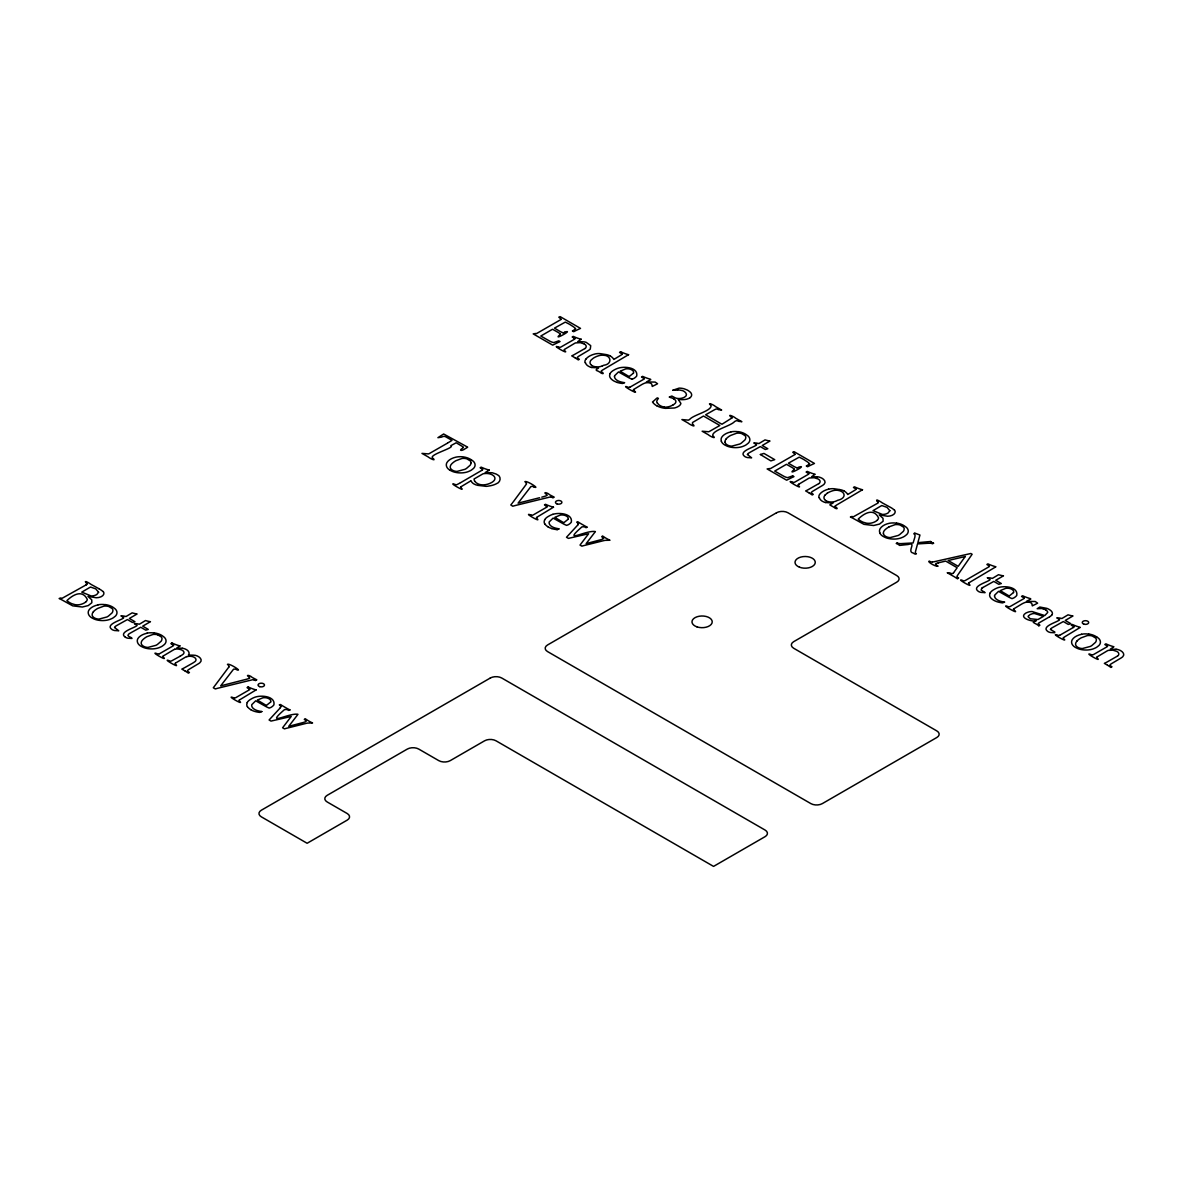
<?xml version="1.0" encoding="UTF-8"?>
<svg xmlns="http://www.w3.org/2000/svg" width="1183" height="1183" viewBox="0 0 1183 1183"><rect width="100%" height="100%" fill="white"/><g stroke="black" fill="none" stroke-linecap="round" stroke-linejoin="round"><path stroke-width="1.5" d="M261.827 711.56L259.742 712.388A18.721 10.81 0 0 1 254.301 711.294A17.715 10.218 0 0 1 250.722 709.652M835.228 506.132L835.42 505.866A16.192 9.346 0 0 1 836.78 504.919L862.525 489.718M561.038 319.484L536.461 333.621A8.222 4.747 0 0 1 535.588 333.502L533.208 333.887L552.698 345.14L559.101 341.976A19.963 11.519 0 0 1 560.017 341.562L558.731 340.822A9.982 5.767 0 0 1 558.287 341L554.369 342.36A13.353 7.704 0 0 1 553.644 342.582A11.564 6.669 0 0 1 550.479 341.503L550.272 341.399A40.843 23.586 0 0 1 549.489 340.97L540.794 336.031L552.535 329.244L558.036 332.364A17.863 10.322 0 0 1 560.091 333.828L560.254 334.124M794.961 454.538L770.34 468.675A8.222 4.747 0 0 1 769.512 468.557L767.131 468.941L786.636 480.194L793.024 477.03A19.963 11.519 0 0 1 793.941 476.631L792.654 475.877M228.748 667.168L213.31 687.781L215.336 688.95A70.034 40.429 0 0 1 217.406 688.343L252.437 679.781A2.041 1.183 0 0 1 253.532 679.707L253.872 679.811M989.372 566.406L989.387 566.376A9.242 5.338 0 0 1 988.337 567.16L965.461 580.395A17.227 9.952 0 0 1 965.091 580.572L964.914 580.646A1.479 0.858 0 0 1 963.199 580.764A9.301 5.368 0 0 1 962.799 580.513C954.09 577.245 974.511 589.09 969.01 584.091M953.587 572.735L957.18 567.722L945.69 561.097L938.356 562.812M512.964 502.257L526.154 484.453A30.107 17.39 0 0 0 526.553 483.817L525.533 482.132A27.179 15.69 0 0 0 524.868 481.673C526.42 480.121 540.764 489.378 534.11 487.026M512.343 503.056L510.805 504.964L512.742 506.235A70.034 40.429 0 0 1 514.827 505.629L549.844 497.067A2.041 1.183 0 0 1 550.938 496.993L551.293 497.097M280.327 707.774L269.088 719.989L271.011 721.083L291.225 716.454L282.604 727.782L284.482 728.876A28.747 16.592 0 0 1 285.695 728.491L306.264 723.345A26.203 15.128 0 0 1 307.698 723.064L312.563 722.961A40.636 23.453 0 0 1 307.698 720.373L305.14 718.687L304.297 719.441A25.937 14.98 0 0 1 305.672 720.358L306.22 721.216L305.155 721.867A29.575 17.08 0 0 1 302.818 722.621L288.741 726.332L297.983 714.295C288.933 712.595 264.563 727.042 283.772 710.258A22.788 13.161 0 0 1 284.497 709.593L286.863 709.475A28.614 16.518 0 0 1 288.608 710.391L289.939 709.904M577.807 524.971L566.494 537.274L568.417 538.383L588.631 533.74L580.01 545.082L581.888 546.162A28.747 16.592 0 0 1 583.101 545.777L603.67 540.646A26.203 15.128 0 0 1 605.105 540.35L609.97 540.247A40.636 23.453 0 0 1 605.105 537.659L602.546 535.973L601.703 536.742A25.937 14.98 0 0 1 603.079 537.644L603.641 538.457L602.561 539.152A29.575 17.08 0 0 1 600.225 539.906L586.147 543.618L595.389 531.581C586.132 529.762 562.029 544.402 581.193 527.544A22.788 13.161 0 0 1 581.903 526.879L584.269 526.76A28.614 16.518 0 0 1 586.014 527.677L587.345 527.189A40.104 23.157 0 0 1 584.772 525.903L580.084 523.211A36.777 21.235 0 0 1 577.969 521.821L576.698 522.117L577.585 522.945A12.348 7.128 0 0 1 578.029 523.315L578.073 523.359M825.039 495.086L827.257 493.207M482.575 469.828L482.605 469.799A8.518 4.924 0 0 1 482.161 470.139L460.187 482.93M981.713 588.262L981.165 590.051L985.114 592.639A17.937 10.351 0 0 0 984.552 592.594L981.003 592.387A7.349 4.244 0 0 1 978.445 591.441C970.622 586.147 988.899 581.829 990.141 579.552L987.287 577.718L990.201 577.91A30.314 17.494 0 0 0 992.404 578.383L998.526 574.701A26.115 15.068 0 0 0 1003.465 575.84L995.731 580.291L1001.291 583.544L998.807 584.298L993.794 581.415L982.91 587.493M1073.351 627.463L1060.175 635.034A17.819 10.292 0 0 1 1059.805 635.227L1059.702 635.271M103.305 591.53A7.749 4.466 0 0 1 96.296 597.755L87.971 596.409L91.742 599.825L91.845 602.724L88.267 605.563L82.366 607.027L72.681 605.844L62.714 600.343A32.917 19.002 0 0 0 61.368 599.604L59.15 598.524L60.629 597.992A12.022 6.935 0 0 0 62.122 598.287L86.27 584.801M689.926 397.739L689.63 397.932A8.887 5.131 0 0 1 684.558 399.543A18.972 10.958 0 0 1 678.258 399.455L680.89 403.403A8.873 5.116 0 0 1 678.214 406.494A11.534 6.654 0 0 1 674.34 408.002L665.423 408.357A16.429 9.479 0 0 1 657.852 406.301L656.698 405.68M86.108 584.905L86.196 584.846A3.978 2.292 0 0 0 87.084 584.136M799.176 483.995L808.521 478.42A13.22 7.63 0 0 1 809.423 477.962L814.215 477.725L818.089 478.967A6.092 3.519 0 0 1 818.902 483.684M673.349 404.852L675.064 403.477A6.625 3.83 0 0 0 675.123 399.839L673.6 398.789M447.81 442.93L452.01 440.357L445.814 436.867A8.887 5.131 0 0 0 444.749 436.394L443.093 436.468A24.547 14.166 0 0 0 441.54 437.148L437.902 437.68L442.546 434.693A48.119 27.786 0 0 0 443.64 433.984L467.684 447.174L466.516 447.958A60.333 34.839 0 0 0 465.437 448.52C462.464 451.063 457.851 451.167 462.686 448.091A3.283 1.893 0 0 0 463.352 447.499M447.381 443.196L429.813 453.281A24.34 14.048 0 0 1 428.601 453.917L421.976 453.4L427.743 456.668A10.958 6.329 0 0 1 428.054 456.845C429.503 458.132 436.069 461.533 433.496 458.679A24.325 14.048 0 0 1 432.608 458.072C428.394 454.612 455.721 447.677 450.812 445.695L456.194 442.767L462.154 446.316A13.013 7.512 0 0 1 463.159 447.07L463.307 447.263M470.642 480.963L461.754 486.287A17.582 10.144 0 0 0 461.045 486.775M179.949 656.328L172.038 660.646A17.375 10.026 0 0 1 171.683 660.824L171.579 660.868A1.479 0.858 0 0 1 169.79 661.031A9.301 5.368 0 0 1 169.376 660.779C160.681 657.497 181.073 669.356 175.602 664.358M1049.691 616.727L1039.591 622.569A10.677 6.166 0 0 0 1038.349 623.352M888.995 526.864L895.058 524.661A7.542 4.348 0 0 1 896.315 524.557A6.64 3.83 0 0 1 900.159 525.06L903.413 527.056A7.128 4.111 0 0 1 904.196 528.683L903.96 530.206A13.782 7.956 0 0 1 903.235 531.463L899.671 534.583A28.067 16.207 0 0 1 898.178 535.47L890.222 537.585A6.802 3.933 0 0 1 886.289 536.712A7.808 4.51 0 0 1 883.464 533.755M459.61 483.241L457.673 484.246A19.446 11.224 0 0 1 457.289 484.439L457.185 484.483A1.538 0.887 0 0 1 455.337 484.66M602.398 365.917L602.561 365.843A32.429 18.721 0 0 0 603.626 365.296C612.483 364.349 611.493 355.403 603.655 355.255A7.586 4.377 0 0 0 598.835 355.699A17.967 10.366 0 0 0 593.363 358.168L591.116 360.031A10.366 5.989 0 0 0 590.036 362.53L590.095 363.063A7.364 4.244 0 0 0 591.677 365.37M564.956 332.142C574.642 328.889 552.032 341.532 559.736 334.922A3.224 1.863 0 0 0 560.476 334.153M629.874 387.181L630.036 387.107A17.819 10.292 0 0 0 630.421 386.915L643.596 379.344A2.336 1.346 0 0 0 644.277 378.664M174.67 649.334L174.315 649.482A22.61 13.057 0 0 0 172.925 650.206L163.905 655.589A17.863 10.322 0 0 0 163.195 656.077M552.905 514.339C559.056 512.283 572.912 513.555 571.33 522.117A13.767 7.941 0 0 1 568.313 524.72L566.627 525.37A32.325 18.662 0 0 1 563.212 523.773L553.097 518.095L549.237 521.91A7.749 4.481 0 0 0 549.119 522.768A9.804 5.664 0 0 0 551.441 526.317A11.327 6.536 0 0 0 555.256 528.032A24.251 14.004 0 0 0 559.234 528.845L557.149 529.673M541.799 497.141L544.091 496.49A38.995 22.507 0 0 0 545.984 495.914L547.167 495.307L546.664 494.538A28.984 16.739 0 0 0 546.073 494.11C542.391 491.448 548.099 492.882 549.533 494.671A18.189 10.499 0 0 0 550.213 495.071L554.221 497.141L552.934 497.88A15.719 9.08 0 0 0 551.308 497.082M539.581 497.747L518.08 503.145L530.694 486.834A19.83 11.446 0 0 1 531.049 486.464L532.927 486.42A25.168 14.536 0 0 1 534.11 487.026M932.5 561.999L933.165 561.895A29.886 17.257 0 0 0 934.422 561.674L970.844 553.496L972.13 554.25L957.476 575.456A13.471 7.778 0 0 0 957.032 576.343L957.032 576.52A2.307 1.331 0 0 0 957.358 577.127L957.402 577.171M930.681 541.489L917.86 542.672L919.945 535.041L915.76 533.444A51.239 29.575 0 0 1 914.548 532.927L914.104 533.888M620.587 351.765L619.522 352.401L621.045 353.303A22.995 13.279 0 0 1 621.563 353.628L621.992 353.998M817.305 476.867L811.612 476.69L815.176 474.309A38.521 22.24 0 0 1 807.22 471.381L806.111 472.047L807.782 473.037A4.717 2.721 0 0 1 808.669 473.658M1038.837 625.792L1039.916 625.186L1038.911 624.491M1116.013 649.319L1110.305 649.142L1113.883 646.761A38.521 22.24 0 0 1 1105.913 643.833L1104.804 644.513L1106.475 645.489A4.717 2.721 0 0 1 1107.362 646.11M188.378 655.086L192.888 655.16A31.009 17.908 0 0 1 193.746 655.205C197.531 654.998 204.201 659.315 199.646 662.938A31.675 18.277 0 0 1 198.626 663.619L189.162 669.282A18.736 10.824 0 0 0 188.171 669.918L187.313 670.909L188.733 672.077A27.623 15.941 0 0 0 189.457 672.506L188.378 673.127L185.613 671.308A21.102 12.185 0 0 0 185.066 670.968M632.018 379.196L633.704 378.545A13.767 7.941 0 0 0 636.735 375.957C638.288 367.381 624.461 366.124 618.295 368.164A18.588 10.736 0 0 0 614.007 370.057A14.906 8.606 0 0 0 609.984 373.665M171.919 643.005L170.855 643.641L172.526 644.631M248.105 686.983L247.04 687.619L248.711 688.61M182.167 648.195L176.681 648.092L179.934 645.888M594.886 367.662C604.336 367.499 591.766 369.288 598.036 371.107A27.032 15.601 0 0 1 600.225 372.349C600.905 373.355 604.35 374.464 602.842 372.763A24.325 14.048 0 0 1 601.836 372.024L601.526 371.743A1.922 1.109 0 0 1 601.275 371.063L601.496 370.811A16.192 9.346 0 0 1 602.857 369.865L628.602 354.663M594.206 367.632L592.343 367.529A15.882 9.168 0 0 1 591.411 367.469M897.35 542.879L896.256 543.485L897.379 543.958A11.726 6.773 0 0 1 898.134 544.313A6.64 3.83 0 0 1 898.577 544.638L899.598 545.407L905.542 544.757A111.69 64.488 0 0 1 908.056 544.52C917.239 541.474 906.415 551.884 913.232 553.038A19.091 11.017 0 0 1 914.548 553.925L916.381 553.851A4.688 2.706 0 0 1 915.435 553.186M562.975 332.748L562.931 332.734A11.667 6.728 0 0 1 561.496 332.142A29.264 16.902 0 0 1 560.269 331.551L554.472 328.12L565.311 322.101L568.964 323.965A32.621 18.839 0 0 1 570.058 324.6L572.809 326.375A17.05 9.848 0 0 1 575.692 328.785A26.514 15.305 0 0 1 572.705 330.796M796.898 467.803L796.75 467.758A11.667 6.728 0 0 1 795.42 467.196A29.264 16.902 0 0 1 794.192 466.605L788.396 463.189L799.235 457.156L802.887 459.019A32.621 18.839 0 0 1 803.982 459.655L806.732 461.429A17.05 9.848 0 0 1 809.616 463.854M837.579 490.309C845.431 491.137 847.058 498.324 837.549 500.35A32.429 18.721 0 0 1 836.499 500.897L836.322 500.986A7.645 4.421 0 0 1 825.512 500.483M182.507 648.225L182.581 648.24A9.213 5.324 0 0 1 188.57 655.116M839.486 489.555L834.089 488.756A9.05 5.22 0 0 0 828.632 489.185M157.945 634.901L161.213 636.883A7.128 4.111 0 0 1 161.997 638.524L161.76 640.033A13.782 7.956 0 0 1 161.036 641.304L157.472 644.424A28.067 16.207 0 0 1 155.979 645.297L148.023 647.412A6.802 3.933 0 0 1 144.089 646.539A7.808 4.51 0 0 1 141.265 643.596A11.017 6.359 0 0 1 142.552 640.018A23.113 13.353 0 0 1 146.84 636.72L152.858 634.502A7.542 4.348 0 0 1 154.115 634.384A6.64 3.83 0 0 1 157.945 634.901M184.903 670.879L181.827 669.105A64.71 37.368 0 0 0 184.164 667.937L192.06 663.486A41.124 23.749 0 0 0 194.855 661.711L195.461 661.193A5.989 3.46 0 0 0 193.879 657.127A5.989 3.46 0 0 0 186.796 656.757M574.805 357.65L571.744 355.876A65.05 37.56 0 0 0 574.08 354.708L583.855 349.133A24.769 14.3 0 0 0 584.772 348.541M808.728 492.705L805.667 490.93A65.05 37.56 0 0 0 808.004 489.762L817.778 484.187A24.769 14.3 0 0 0 818.695 483.596M1107.436 665.157L1104.375 663.382A65.05 37.56 0 0 0 1106.711 662.214L1116.486 656.639A24.769 14.3 0 0 0 1117.388 656.047M450.131 470.331L452.394 471.425A14.3 8.251 0 0 0 458.96 472.845A16.074 9.287 0 0 0 461.178 472.889L461.917 472.875A13.56 7.823 0 0 0 467.995 471.721L469.814 470.952A18.07 10.44 0 0 0 471.47 470.035L473.481 468.453A12.244 7.068 0 0 0 475.019 465.658A12.643 7.305 0 0 0 473.392 461.326L471.307 459.714M584.165 343.913L580.291 342.671L575.5 342.907A13.22 7.63 0 0 0 574.598 343.366L565.252 348.941A17.671 10.203 0 0 0 564.528 349.429M99.18 588.838L91.372 584.579A22.477 12.969 0 0 1 90.899 584.298C89.346 583.115 83.194 579.522 86.122 582.923A4.421 2.543 0 0 1 87.054 583.751M573.844 337.983L572.173 336.992L573.237 336.371A38.521 22.24 0 0 0 581.208 339.299M546.117 505.895L544.446 504.904L545.511 504.283A38.521 22.24 0 0 0 553.481 507.211M125.413 637.282C117.575 632.018 135.868 627.655 137.11 625.393L134.256 623.559L137.169 623.752A30.314 17.494 0 0 0 139.372 624.225L145.494 620.543A26.115 15.068 0 0 0 150.433 621.696L142.699 626.147L148.259 629.4L145.775 630.155L140.762 627.256L129.879 633.334A24.399 14.092 0 0 0 128.681 634.118C125.679 636.513 132.585 637.312 131.978 638.465A17.937 10.351 0 0 0 131.52 638.436L127.971 638.229A7.349 4.244 0 0 1 125.413 637.282M1096.656 636.838L1098.726 638.45A12.643 7.305 0 0 1 1100.367 642.783A12.244 7.068 0 0 1 1098.83 645.578L1096.818 647.16A18.07 10.44 0 0 1 1095.162 648.077L1093.329 648.831A13.56 7.823 0 0 1 1087.251 649.999L1086.526 650.014A16.074 9.287 0 0 1 1084.308 649.955A14.3 8.251 0 0 1 1077.728 648.55L1075.48 647.456A12.673 7.32 0 0 1 1071.887 643.685A13.516 7.808 0 0 1 1072.271 639.663A15.394 8.887 0 0 1 1081.528 634.325M877.387 501.415C874.459 498.013 880.61 501.607 882.163 502.79A22.477 12.969 0 0 0 882.636 503.071L890.444 507.33A21.176 12.229 0 0 1 894.289 510.08M1063.798 638.835C1069.181 643.67 1048.863 632.018 1057.498 635.182A9.39 5.427 0 0 0 1057.942 635.389M564.749 350.7C570.117 355.551 549.814 343.883 558.435 347.048A9.39 5.427 0 0 0 558.879 347.255M461.266 488.047C466.649 492.882 446.361 481.259 454.937 484.394A9.671 5.59 0 0 0 455.381 484.601M239.602 701.327C244.985 706.162 224.666 694.51 233.302 697.674A9.39 5.427 0 0 0 233.746 697.881M163.431 657.349C168.799 662.184 148.496 650.532 157.117 653.696A9.39 5.427 0 0 0 157.561 653.903A1.494 0.858 0 0 0 159.232 653.815M1097.277 658.147C1102.778 663.145 1082.341 651.286 1091.066 654.569A9.39 5.427 0 0 0 1091.51 654.761M798.569 485.695C804.07 490.694 783.634 478.834 792.359 482.102A9.39 5.427 0 0 0 792.802 482.309M536.919 518.553C542.42 523.551 521.984 511.692 530.709 514.96A9.39 5.427 0 0 0 531.152 515.167M1045.994 610.073L1046.423 610.398A6.314 3.638 0 0 1 1047.724 612.439L1044.796 615.574L1032.138 611.552A7.63 4.407 0 0 0 1028.382 612.04L1026.43 612.794A12.584 7.261 0 0 0 1025.676 613.193C1017.779 618.177 1034.312 622.554 1036.338 620.469L1033.232 622.258L1034.371 623.101A26.795 15.468 0 0 1 1038.851 625.792M1013.801 609.881L1013.935 609.97A21.072 12.17 0 0 0 1014.245 610.191C1021.047 615.84 998.91 603.256 1007.783 606.48A9.39 5.427 0 0 0 1008.227 606.687A1.494 0.858 0 0 0 1009.898 606.598L1010.09 606.524A17.819 10.292 0 0 0 1010.459 606.347L1023.635 598.761A2.336 1.346 0 0 0 1024.33 598.08M633.748 390.464L633.881 390.553A21.072 12.17 0 0 0 634.206 390.774C640.979 396.438 618.886 383.824 627.729 387.063A9.39 5.427 0 0 0 628.173 387.27A1.494 0.858 0 0 0 629.844 387.166M835.582 506.93L835.76 507.078A24.325 14.048 0 0 0 836.765 507.818C838.274 509.533 834.828 508.394 834.148 507.418A27.032 15.601 0 0 0 831.974 506.161L829.801 504.875L833.083 502.982L826.266 502.583A15.882 9.168 0 0 1 825.335 502.524M935.738 564.587L936.345 565.045A33.582 19.386 0 0 0 938.089 566.139C936.226 567.263 926.259 561.289 929.335 561.082A13.93 8.044 0 0 0 930.917 561.881A2.248 1.301 0 0 0 932.278 562.014M280.622 706.029L280.667 706.074A12.348 7.128 0 0 0 280.179 705.659L279.292 704.831L280.563 704.521A36.777 21.235 0 0 0 282.693 705.926L287.351 708.617A40.104 23.157 0 0 0 289.924 709.904M561.053 319.085L558.79 317.177L560.106 316.615L580.498 328.386L578.768 329.214A63.749 36.806 0 0 0 575.751 330.649L573.666 331.698L572.365 330.959M915.465 553.171L915.435 553.141A14.625 8.444 0 0 1 915.598 551.16L917.55 543.914L927.635 543.293A26.44 15.261 0 0 1 929.498 543.263A11.963 6.906 0 0 1 931.139 543.308L931.213 543.337A4.481 2.588 0 0 1 932.485 543.81L933.594 543.174M855.93 489.052L855.501 488.683A22.995 13.279 0 0 0 854.969 488.357L853.446 487.455L854.51 486.834A37.368 21.575 0 0 0 862.481 489.762M989.358 566.11L988.899 565.711A22.521 12.998 0 0 0 988.382 565.385L986.873 564.498L987.938 563.862A37.368 21.575 0 0 0 995.909 566.79L969.587 582.406A17.316 9.996 0 0 0 968.892 582.894M794.976 454.139L792.728 452.231L794.03 451.669L814.436 463.44L812.691 464.268A63.749 36.806 0 0 0 809.675 465.703L807.59 466.753L806.303 466.013M935.531 564.335L935.93 563.552A11.416 6.595 0 0 1 938.37 562.842M474.723 481.244C478.686 486.376 486.642 485.414 491.684 482.487A11.948 6.891 0 0 0 494.464 480.047A8.562 4.939 0 0 0 492.69 475.108A8.562 4.939 0 0 0 484.409 473.584A3.978 2.292 0 0 0 482.856 473.895L474.087 478.982A12.348 7.128 0 0 0 474.738 481.244M482.664 469.429L482.649 469.4A5.368 3.105 0 0 0 481.762 468.764L480.106 467.758L481.17 467.137A38.817 22.418 0 0 0 489.185 470.095M581.252 339.255L577.688 341.636L583.382 341.813A7.039 4.067 0 0 1 586.206 342.36L590.731 345.643L590.273 349.089A18.78 10.839 0 0 1 587.522 351.011L579.049 356.053A18.677 10.78 0 0 0 578.058 356.689L577.215 357.665L578.635 358.848A28.126 16.237 0 0 0 579.359 359.292L578.295 359.913L575.529 358.079A21.102 12.185 0 0 0 574.968 357.739M553.526 507.167L537.526 516.853A17.775 10.263 0 0 0 536.801 517.341M256.119 689.881L240.105 699.567A17.775 10.263 0 0 0 239.395 700.055M489.23 470.05L485.237 472.535L490.841 472.697A30.137 17.405 0 0 1 492.335 472.786L496.18 474.072A20.288 11.712 0 0 1 497.008 474.546C501.666 476.246 500.793 482.413 496.328 483.773A16.34 9.434 0 0 1 489.126 485.962A13.19 7.616 0 0 1 486.169 486.346A15.778 9.109 0 0 1 484.217 486.095L477.828 485.355A10.248 5.915 0 0 1 471.1 480.919M471.233 459.743A15.32 8.843 0 0 0 463.411 456.904A13.087 7.556 0 0 0 456.12 457.111A15.394 8.887 0 0 0 446.937 462.553A13.516 7.808 0 0 0 446.627 466.56A12.673 7.32 0 0 0 450.146 470.331M460.631 487.278A1.508 0.872 0 0 1 460.912 486.908M536.387 517.843A1.508 0.872 0 0 1 536.668 517.474M531.108 515.211A1.494 0.858 0 0 0 532.823 515.078L533.015 515.004A17.819 10.292 0 0 0 533.385 514.827L546.576 507.256A2.336 1.346 0 0 0 547.256 506.575M546.102 505.91A4.717 2.721 0 0 1 547.004 506.516M557.163 529.629A18.721 10.81 0 0 1 551.707 528.579M551.751 528.535A17.715 10.218 0 0 1 548.128 526.938M548.158 526.923A15.882 9.168 0 0 1 544.86 523.951M544.786 523.965A11.12 6.418 0 0 1 544.727 519.855M544.594 519.825A14.906 8.606 0 0 1 548.661 516.261A18.588 10.736 0 0 1 552.89 514.309M578.413 523.33A3.83 2.218 0 0 1 577.688 524.927M99.106 588.883A21.176 12.229 0 0 1 103.025 591.589M98.085 604.883A15.394 8.887 0 0 0 88.843 610.221A13.516 7.808 0 0 0 88.533 614.228A12.673 7.32 0 0 0 92.052 617.999L94.3 619.108A14.3 8.251 0 0 0 100.866 620.513A16.074 9.287 0 0 0 103.084 620.572L103.808 620.543A13.56 7.823 0 0 0 109.901 619.389L111.72 618.635A18.07 10.44 0 0 0 113.376 617.718L115.387 616.136A12.244 7.068 0 0 0 116.91 613.326A12.643 7.305 0 0 0 115.298 608.994L113.213 607.382A15.32 8.843 0 0 0 105.317 604.572M98.026 604.779A13.087 7.556 0 0 1 105.272 604.69M93.398 611.67A23.113 13.353 0 0 1 97.775 608.387L103.793 606.169A7.542 4.348 0 0 1 105.036 606.051A6.64 3.83 0 0 1 108.88 606.568L112.148 608.55A7.128 4.111 0 0 1 112.932 610.191L112.696 611.715A13.782 7.956 0 0 1 111.971 612.971L108.407 616.092A28.067 16.207 0 0 1 106.914 616.979L98.958 619.093A6.802 3.933 0 0 1 95.01 618.206A7.808 4.51 0 0 1 92.2 615.264A11.017 6.359 0 0 1 93.487 611.7M147.15 633.216A15.394 8.887 0 0 0 137.908 638.554A13.516 7.808 0 0 0 137.598 642.561A12.673 7.32 0 0 0 141.117 646.332L143.365 647.426A14.3 8.251 0 0 0 149.93 648.846A16.074 9.287 0 0 0 152.149 648.89L152.888 648.875A13.56 7.823 0 0 0 158.966 647.722L160.784 646.953A18.07 10.44 0 0 0 162.441 646.036L164.452 644.469A12.244 7.068 0 0 0 165.99 641.659A12.643 7.305 0 0 0 164.363 637.326L162.278 635.715A15.32 8.843 0 0 0 154.382 632.905M147.091 633.112A13.087 7.556 0 0 1 154.337 633.023M179.89 645.933A38.521 22.24 0 0 1 171.964 642.975M186.589 656.55A17.198 9.922 0 0 0 185.82 656.949L176.178 662.672A17.863 10.322 0 0 0 175.454 663.16M175.069 663.648A1.494 0.858 0 0 1 175.306 663.293M179.905 656.299A23.985 13.841 0 0 0 183.217 654.14A5.619 3.238 0 0 0 183.897 652.025A6.314 3.638 0 0 0 179.565 649.319A5.945 3.431 0 0 0 174.611 649.26M162.796 656.565A1.494 0.858 0 0 1 163.032 656.21M159.424 653.741A17.819 10.292 0 0 0 159.794 653.563L172.984 645.977A2.336 1.346 0 0 0 173.664 645.297M172.511 644.646A4.717 2.721 0 0 1 173.413 645.238M228.748 667.153A30.107 17.39 0 0 0 229.147 666.532L228.127 664.846A27.179 15.69 0 0 0 227.461 664.388C229.014 662.82 243.358 672.092 236.704 669.741A25.168 14.536 0 0 0 235.535 669.134L233.702 669.12A19.83 11.446 0 0 0 233.288 669.548L220.674 685.859L246.685 679.205A38.995 22.507 0 0 0 248.578 678.628L249.761 678.022L249.258 677.253A28.984 16.739 0 0 0 248.667 676.824C244.985 674.147 250.692 675.597 252.127 677.386A18.189 10.499 0 0 0 252.807 677.77L256.815 679.841L255.528 680.595A15.719 9.08 0 0 0 253.901 679.796M256.075 689.926A38.521 22.24 0 0 1 248.149 686.953M238.981 700.558A1.508 0.872 0 0 1 239.262 700.173M233.702 697.926A1.494 0.858 0 0 0 235.417 697.793L235.609 697.719A17.819 10.292 0 0 0 235.979 697.541L249.155 689.955A2.336 1.346 0 0 0 249.85 689.29M248.696 688.624A4.717 2.721 0 0 1 249.598 689.231M250.752 709.637A15.882 9.168 0 0 1 247.439 706.665M247.38 706.68A11.12 6.418 0 0 1 247.321 702.569M247.188 702.539A14.906 8.606 0 0 1 251.254 698.961A18.588 10.736 0 0 1 255.484 697.024C261.65 695.027 275.506 696.255 273.924 704.831A13.767 7.941 0 0 1 270.907 707.434L269.221 708.085A32.325 18.662 0 0 1 265.805 706.488L255.691 700.809L251.831 704.624A7.749 4.481 0 0 0 251.713 705.482A9.804 5.664 0 0 0 254.034 709.031A11.327 6.536 0 0 0 257.85 710.732A24.251 14.004 0 0 0 261.827 711.545M281.007 706.044A3.83 2.218 0 0 1 280.282 707.626M564.735 332.142A4.643 2.677 0 0 1 563.093 332.837M584.21 343.883A6.092 3.519 0 0 1 584.979 348.63M564.114 349.931A1.508 0.872 0 0 1 564.395 349.562M558.834 347.299A1.494 0.858 0 0 0 560.55 347.166L560.742 347.092A17.819 10.292 0 0 0 561.126 346.915L574.302 339.329A2.336 1.346 0 0 0 574.982 338.663M573.829 337.998A4.717 2.721 0 0 1 574.731 338.604M628.557 354.708A37.368 21.575 0 0 1 620.631 351.735M591.426 367.44A10.455 6.033 0 0 1 585.496 362.708M585.097 362.737A10.884 6.285 0 0 1 585.851 359.144M585.896 359.144A17.094 9.863 0 0 1 594.665 354.072A9.05 5.22 0 0 1 600.18 353.643L605.563 354.486A10.558 6.092 0 0 1 610.28 355.965M610.251 355.979A14.507 8.37 0 0 1 613.829 359.455L620.838 355.211A9.76 5.634 0 0 0 622.066 354.308M602.339 365.887A7.645 4.421 0 0 1 591.589 365.429M617.097 382.42A18.721 10.81 0 0 0 622.554 383.469L624.624 382.686A24.251 14.004 0 0 1 620.646 381.858A11.327 6.536 0 0 1 616.846 380.142A9.804 5.664 0 0 1 614.495 376.593M617.142 382.36A17.715 10.218 0 0 1 613.519 380.778A15.882 9.168 0 0 1 610.251 377.776A11.12 6.418 0 0 1 610.117 373.695M631.988 379.211A32.325 18.662 0 0 1 628.602 377.614L618.487 371.935L614.628 375.736A7.749 4.481 0 0 0 614.509 376.593M633.792 389.444A16.532 9.538 0 0 1 634.487 388.985L641.437 384.771A19.416 11.209 0 0 1 644.779 383.144A5.634 3.253 0 0 1 647.988 382.686A4.333 2.499 0 0 1 650.887 383.425L651.404 383.81A3.15 1.819 0 0 1 651.863 384.549L652.262 386.471A49.79 28.747 0 0 1 655.278 384.948L657.585 383.736L655.16 382.079L646.421 381.932L649.97 380.024A27.194 15.704 0 0 1 650.724 379.654L650.546 379.255A38.521 22.24 0 0 1 642.591 376.342L641.482 377.007L643.153 377.998A4.717 2.721 0 0 1 644.025 378.604M633.689 390.479A1.523 0.872 0 0 1 633.452 390.168M633.437 389.858A1.523 0.872 0 0 1 633.615 389.547M656.624 405.725A19.327 11.165 0 0 1 652.484 401.983A56.059 32.37 0 0 0 655.693 399.144L657.26 397.872L658.413 398.375A22.122 12.776 0 0 0 656.861 400.963A7.231 4.17 0 0 0 657.378 403.329M664.255 407.085A10.203 5.9 0 0 1 657.644 403.27M673.127 404.749A10.721 6.196 0 0 1 664.284 407.203M673.674 398.745A11.357 6.566 0 0 0 670.554 397.592L669.253 397.044L671.855 396.039L675.271 397.887A6.418 3.697 0 0 0 679.426 398.523A8.444 4.88 0 0 0 684.676 397.074C689.038 394.767 684.38 390.405 681.097 390.331A9.863 5.693 0 0 0 677.711 389.917M677.711 389.932A17.05 9.848 0 0 0 676.706 390.153L672.669 390.286L679.131 388.128A11.386 6.58 0 0 1 684.085 388.793L686.939 389.887A17.686 10.203 0 0 1 688.417 390.701L690.31 392.164A9.73 5.619 0 0 1 691.656 395.018L691.611 395.27A7.512 4.333 0 0 1 689.926 397.739M730.961 431.928A15.394 8.887 0 0 0 721.719 437.266A13.516 7.808 0 0 0 721.408 441.274M730.902 431.839A13.087 7.556 0 0 1 738.148 431.736M738.192 431.618A15.32 8.843 0 0 1 746.015 434.472L748.159 436.054A12.643 7.305 0 0 1 749.8 440.372A12.244 7.068 0 0 1 748.262 443.181L746.251 444.764A18.07 10.44 0 0 1 744.595 445.68L742.776 446.435A13.56 7.823 0 0 1 736.698 447.603L735.959 447.618A16.074 9.287 0 0 1 733.741 447.558A14.3 8.251 0 0 1 727.175 446.154L724.913 445.059A12.673 7.32 0 0 1 721.334 441.289M726.273 438.716A23.113 13.353 0 0 1 730.65 435.433L736.669 433.215A7.542 4.348 0 0 1 737.926 433.111A6.64 3.83 0 0 1 741.771 433.629L745.024 435.61A7.128 4.111 0 0 1 745.808 437.237L745.571 438.76A13.782 7.956 0 0 1 744.846 440.017L741.283 443.137A28.067 16.207 0 0 1 739.789 444.024L731.833 446.139A6.802 3.933 0 0 1 727.9 445.266A7.808 4.51 0 0 1 725.075 442.309M725.031 442.309A11.017 6.359 0 0 1 726.362 438.745M809.542 463.869A26.514 15.305 0 0 1 806.629 465.851M797.017 467.891A4.643 2.677 0 0 0 798.673 467.196C809.083 463.958 785.793 476.586 793.66 469.976A3.224 1.863 0 0 0 794.399 469.207M794.015 468.882A17.863 10.322 0 0 0 791.93 467.433L786.458 464.298L774.717 471.085L783.412 476.039A40.843 23.586 0 0 0 784.196 476.453L784.403 476.557A11.564 6.669 0 0 0 787.479 477.651L787.567 477.636A13.353 7.704 0 0 0 788.292 477.414L792.211 476.054A9.982 5.767 0 0 0 792.654 475.877M817.335 476.764A7.039 4.067 0 0 1 820.13 477.414C822.85 478.124 826.991 481.481 824.093 484.246A18.78 10.839 0 0 1 821.46 486.065L812.972 491.108A18.677 10.78 0 0 0 811.982 491.744L811.139 492.734L812.558 493.902A28.126 16.237 0 0 0 813.298 494.346L812.218 494.967L809.453 493.134A21.102 12.185 0 0 0 808.906 492.793M798.466 484.483A17.671 10.203 0 0 1 799.176 483.995M798.037 484.986A1.508 0.872 0 0 1 798.318 484.616M792.773 482.368A1.494 0.858 0 0 0 794.473 482.22L794.665 482.146A17.819 10.292 0 0 0 795.05 481.969L808.226 474.398A2.336 1.346 0 0 0 808.906 473.718M835.39 506.694A1.922 1.109 0 0 1 835.198 506.117M825.35 502.494A10.455 6.033 0 0 1 819.42 497.762M819.02 497.792A10.884 6.285 0 0 1 819.775 494.198A17.094 9.863 0 0 1 828.588 489.126M839.486 489.57A10.558 6.092 0 0 1 844.204 491.019M844.174 491.034A14.507 8.37 0 0 1 847.753 494.509L854.762 490.265A9.76 5.634 0 0 0 855.989 489.363M837.579 490.265A7.586 4.377 0 0 0 832.758 490.753A17.967 10.366 0 0 0 827.287 493.222M825.054 495.086A10.366 5.989 0 0 0 823.974 497.585L824.019 498.117A7.364 4.244 0 0 0 825.601 500.424M894.57 510.021A7.749 4.466 0 0 1 887.561 516.246L879.25 514.901L883.006 518.317L883.11 521.215L879.531 524.069L873.631 525.518L863.945 524.335L854.022 518.849A32.917 19.002 0 0 0 852.632 518.095L850.414 517.015L851.893 516.483A12.022 6.935 0 0 0 853.387 516.779L877.535 503.293A3.978 2.292 0 0 0 878.348 502.627M877.313 501.459A4.421 2.543 0 0 1 878.318 502.243M896.537 523.182A13.087 7.556 0 0 0 889.291 523.285A15.394 8.887 0 0 0 880.108 528.712A13.516 7.808 0 0 0 879.797 532.72M896.581 523.063A15.32 8.843 0 0 1 904.404 525.917L906.548 527.485A12.643 7.305 0 0 1 908.189 531.818A12.244 7.068 0 0 1 906.651 534.627L904.64 536.21A18.07 10.44 0 0 1 902.984 537.126L901.165 537.881A13.56 7.823 0 0 1 895.087 539.049L894.348 539.064A16.074 9.287 0 0 1 892.13 539.004A14.3 8.251 0 0 1 885.564 537.6L883.302 536.505A12.673 7.32 0 0 1 879.723 532.734M889.039 526.879A23.113 13.353 0 0 0 884.662 530.161A11.017 6.359 0 0 0 883.42 533.755M897.172 543.027A6.004 3.46 0 0 0 901.18 543.618A26.47 15.29 0 0 0 902.156 543.559L913.099 542.953L914.74 537.57A25.124 14.507 0 0 0 915.006 535.662A9.508 5.486 0 0 0 914.829 534.45A2.573 1.494 0 0 0 914.178 533.932M933.505 543.248A10.159 5.871 0 0 1 930.577 541.533M957.387 577.186A13.841 8 0 0 0 958.629 577.984L957.476 578.827L955.021 577.186A40.799 23.556 0 0 0 953.956 576.55L947.243 572.749L949.786 572.853A20.422 11.786 0 0 0 951.147 573.533L952.699 573.578A5.294 3.046 0 0 0 953.557 572.735M968.478 583.396A1.494 0.858 0 0 1 968.759 583.012M981.713 588.262A24.399 14.092 0 0 1 982.91 587.493M990.171 593.112A11.12 6.418 0 0 0 990.23 597.208A15.882 9.168 0 0 0 993.602 600.18A17.715 10.218 0 0 0 997.195 601.777A18.721 10.81 0 0 0 1002.607 602.886L1004.663 602.103A24.251 14.004 0 0 1 1000.685 601.275A11.327 6.536 0 0 1 996.899 599.559A9.804 5.664 0 0 1 994.533 596.025M990.038 593.082A14.906 8.606 0 0 1 994.104 589.504A18.588 10.736 0 0 1 998.334 587.567C1004.5 585.57 1018.356 586.783 1016.774 595.374A13.767 7.941 0 0 1 1013.742 597.962L1012.057 598.628A32.325 18.662 0 0 1 1008.641 597.031L998.526 591.352L994.681 595.153A7.749 4.481 0 0 0 994.563 596.01M1013.846 608.861A16.532 9.538 0 0 1 1014.526 608.402L1021.491 604.188A19.416 11.209 0 0 1 1024.818 602.576A5.634 3.253 0 0 1 1028.042 602.103A4.333 2.499 0 0 1 1030.925 602.842L1031.458 603.226A3.15 1.819 0 0 1 1031.901 603.966L1032.315 605.888A49.79 28.747 0 0 1 1035.332 604.38L1037.639 603.153L1035.199 601.496L1026.474 601.363L1030.023 599.441A27.194 15.704 0 0 1 1030.763 599.071L1030.6 598.687A38.521 22.24 0 0 1 1022.63 595.759L1021.52 596.424L1023.191 597.415A4.717 2.721 0 0 1 1024.079 598.036M1013.742 609.91A1.523 0.872 0 0 1 1013.506 609.585M1013.476 609.289A1.523 0.872 0 0 1 1013.668 608.964M1052.042 614.746A7.734 4.466 0 0 0 1052.042 612.099A10.721 6.196 0 0 0 1049.158 609.467A12.303 7.113 0 0 0 1046.881 608.373L1039.798 607.027L1037.195 608.727L1041.735 608.491A7.231 4.17 0 0 1 1043.095 608.801M1052.012 614.746A9.538 5.501 0 0 1 1049.661 616.713M1038.94 624.476A3.283 1.893 0 0 1 1038.26 623.973M1043.125 608.772A8.532 4.924 0 0 1 1045.964 610.088M1063.591 637.548A17.775 10.263 0 0 1 1064.301 637.06L1080.301 627.374A38.521 22.24 0 0 1 1072.345 624.461L1071.236 625.127L1072.907 626.118A4.717 2.721 0 0 1 1073.794 626.724M1063.177 638.066A1.508 0.872 0 0 1 1063.458 637.681M1059.613 635.286A1.494 0.858 0 0 1 1057.898 635.434M1074.046 626.783A2.336 1.346 0 0 1 1073.321 627.448M1081.469 634.236A13.087 7.556 0 0 1 1088.715 634.132M1088.759 634.014A15.32 8.843 0 0 1 1096.582 636.868M1076.841 641.112A23.113 13.353 0 0 1 1081.203 637.829L1087.236 635.611A7.542 4.348 0 0 1 1088.478 635.508A6.64 3.83 0 0 1 1092.323 636.025L1095.591 638.007A7.128 4.111 0 0 1 1096.375 639.633L1096.138 641.156A13.782 7.956 0 0 1 1095.414 642.413L1091.85 645.534A28.067 16.207 0 0 1 1090.356 646.421L1082.401 648.535A6.802 3.933 0 0 1 1078.452 647.663A7.808 4.51 0 0 1 1075.643 644.705A11.017 6.359 0 0 1 1076.929 641.142M1116.042 649.216A7.039 4.067 0 0 1 1118.837 649.866C1121.558 650.591 1125.698 653.918 1122.8 656.698A18.78 10.839 0 0 1 1120.153 658.517L1111.68 663.559A18.677 10.78 0 0 0 1110.689 664.195L1109.831 665.186L1111.266 666.354A28.126 16.237 0 0 0 1111.99 666.798L1110.911 667.419L1108.16 665.585A21.102 12.185 0 0 0 1107.599 665.26M1117.595 656.136A6.092 3.519 0 0 0 1116.841 651.404L1112.922 650.177L1108.205 650.384A13.22 7.63 0 0 0 1107.229 650.872L1097.868 656.447A17.671 10.203 0 0 0 1097.159 656.935M1096.745 657.437A1.508 0.872 0 0 1 1097.025 657.068M1091.465 654.82A1.494 0.858 0 0 0 1093.181 654.672L1093.373 654.598A17.819 10.292 0 0 0 1093.743 654.421L1106.918 646.85A2.336 1.346 0 0 0 1107.613 646.169M731.966 417.924L722 424.239A68.451 39.527 0 0 1 720.787 423.632L705.645 414.789L713.985 410.043A19.253 11.105 0 0 1 715.316 409.362A2.41 1.39 0 0 1 716.765 408.978A5.93 3.416 0 0 1 718.421 409.658L721.645 410.028L715.981 406.848A11.224 6.477 0 0 1 715.523 406.582C714.148 405.044 707.079 401.969 710.288 404.882A20.865 12.052 0 0 1 711.101 405.458C711.87 411.048 693.031 414.863 689.556 419.551A21.959 12.673 0 0 1 688.402 420.142L681.911 419.551L687.678 422.819A11.372 6.566 0 0 1 687.988 422.996C689.393 424.386 696.122 427.684 693.43 424.83A23.911 13.812 0 0 1 692.528 424.224L692.469 422.553L703.486 416.032L719.841 425.481L709.948 431.13A23.438 13.531 0 0 1 708.735 431.765L702.14 431.233L707.892 434.486A11.165 6.447 0 0 1 708.218 434.679C709.623 436.054 716.351 439.366 713.66 436.497A23.778 13.738 0 0 1 712.772 435.891C711.486 430.257 730.99 426.057 734.658 421.503A19.416 11.209 0 0 1 735.545 421.059A3.135 1.819 0 0 1 736.625 420.704L737.009 420.719A5.782 3.342 0 0 1 738.636 421.325L741.874 421.71L736.077 418.457A11.357 6.551 0 0 1 735.752 418.264C734.347 416.741 727.308 413.651 730.503 416.564A21.353 12.318 0 0 1 731.331 417.126L731.966 417.895M471.041 462.804L470.79 464.032A13.782 7.956 0 0 1 470.065 465.303L466.501 468.424A28.067 16.207 0 0 1 465.008 469.296L457.052 471.411A6.802 3.933 0 0 1 453.119 470.538A7.808 4.51 0 0 1 450.294 467.581A11.017 6.359 0 0 1 451.581 464.017A23.113 13.353 0 0 1 455.869 460.719L461.888 458.501A7.542 4.348 0 0 1 463.144 458.383A6.64 3.83 0 0 1 466.974 458.9L470.243 460.882A7.128 4.111 0 0 1 471.026 462.523L471.041 462.804M98.588 592.225L96.799 594.502A10.011 5.782 0 0 1 95.986 594.931L95.01 595.345A6.61 3.815 0 0 1 91.061 595.936L81.79 592.136L89.597 587.552A54.122 31.246 0 0 1 90.559 587.049L95.764 588.883L98.588 592.225M889.853 510.716L888.063 512.993A10.011 5.782 0 0 1 887.25 513.422L886.274 513.836A6.61 3.815 0 0 1 882.341 514.428L873.054 510.627L880.862 506.043A54.122 31.246 0 0 1 881.823 505.54L887.028 507.374L889.853 510.716M114.574 627.478L118.744 630.776A17.937 10.351 0 0 0 118.182 630.731L114.618 630.524A7.349 4.244 0 0 1 112.074 629.578C104.252 624.299 122.529 619.966 123.771 617.689L120.903 615.855L123.831 616.047A30.314 17.494 0 0 0 126.034 616.52L132.156 612.853A26.115 15.068 0 0 0 137.095 613.992L129.361 618.443L134.921 621.696L132.437 622.45L127.424 619.552L116.525 625.63A24.399 14.092 0 0 0 115.343 626.413L114.574 627.478M747.449 454.523L751.619 457.821A17.937 10.351 0 0 0 751.057 457.777L747.508 457.57A7.349 4.244 0 0 1 744.95 456.638C737.127 451.344 755.405 447.026 756.647 444.734L753.793 442.915L756.706 443.093A30.314 17.494 0 0 0 758.909 443.566L765.031 439.899A26.115 15.068 0 0 0 769.97 441.037L762.236 445.488L767.797 448.741L765.312 449.496L760.299 446.597L749.416 452.675A24.399 14.092 0 0 0 748.218 453.459L747.464 454.449M1050.46 629.46L1054.866 632.077L1054.511 632.757A17.937 10.351 0 0 0 1054.068 632.713L1050.504 632.521A7.349 4.244 0 0 1 1047.946 631.574C1040.138 626.28 1058.401 621.962 1059.643 619.67L1056.789 617.851L1059.702 618.044A30.314 17.494 0 0 0 1061.92 618.502L1068.042 614.835A26.115 15.068 0 0 0 1072.981 615.973L1065.247 620.424L1070.792 623.678L1068.308 624.432L1063.31 621.548L1052.412 627.611A24.399 14.092 0 0 0 1051.229 628.395L1050.489 629.312M1028.411 616.092L1028.323 616.313A3.15 1.819 0 0 0 1028.367 616.994L1029.757 618.325A6.329 3.653 0 0 0 1030.837 618.827L1037.979 619.522L1043.51 616.328L1034.652 613.548A4.747 2.75 0 0 0 1032.271 613.77L1030.526 614.406A9.701 5.604 0 0 0 1029.58 614.938L1028.411 616.092M270.656 702.022L266.426 705.423A21.398 12.362 0 0 1 265.347 704.861L257.687 700.277A19.017 10.972 0 0 1 257.376 700.07L262.863 697.807A6.802 3.919 0 0 1 264.386 697.674A5.826 3.357 0 0 1 267.772 698.221L268.393 698.488A8.148 4.702 0 0 1 269.236 698.946L269.887 699.434A5.693 3.283 0 0 1 270.656 702.022M633.452 373.133L629.223 376.549A21.398 12.362 0 0 1 628.143 375.987L620.484 371.403A19.017 10.972 0 0 1 620.173 371.196L625.674 368.919A6.802 3.919 0 0 1 627.182 368.8A5.826 3.357 0 0 1 630.569 369.347L631.19 369.599A8.148 4.702 0 0 1 632.033 370.072L632.683 370.545A5.693 3.283 0 0 1 633.452 373.133M568.062 519.307L563.833 522.709A21.398 12.362 0 0 1 562.753 522.147L555.093 517.562A19.017 10.972 0 0 1 554.783 517.355L560.284 515.093A6.802 3.919 0 0 1 561.792 514.96A5.826 3.357 0 0 1 565.178 515.507L565.799 515.773A8.148 4.702 0 0 1 566.642 516.232L567.293 516.72A5.693 3.283 0 0 1 568.062 519.307M1013.506 592.55L1009.276 595.966A21.398 12.362 0 0 1 1008.182 595.404L1000.537 590.82A19.017 10.972 0 0 1 1000.212 590.613L1005.713 588.35A6.802 3.919 0 0 1 1007.221 588.217A5.826 3.357 0 0 1 1010.622 588.764L1011.228 589.03A8.148 4.702 0 0 1 1012.071 589.489L1012.722 589.962A5.693 3.283 0 0 1 1013.506 592.55M965.239 556.513L958.2 566.317L948.145 560.52L965.239 556.513M86.063 601.674L84.969 602.546A11.993 6.921 0 0 1 79.986 604.587A8.133 4.688 0 0 1 75.061 604.661L71.779 603.685A19.549 11.283 0 0 1 66.928 600.609C73.568 594.132 82.633 589.711 87.276 599.367A8.266 4.776 0 0 1 86.048 601.674M877.328 520.165L876.233 521.038A11.993 6.921 0 0 1 871.265 523.078A8.133 4.688 0 0 1 866.326 523.152L863.043 522.176A19.549 11.283 0 0 1 858.193 519.1C864.832 512.623 873.897 508.202 878.54 517.858A8.266 4.776 0 0 1 877.313 520.165M760.373 454.509L770.843 460.897L774.717 459.655L763.952 453.429L760.373 454.509M490.309 678.022L261.325 810.222A8.089 4.673 0 0 0 261.325 816.832L307.122 843.272L347.196 820.13A8.089 4.673 0 0 0 347.196 813.52L327.159 801.956A8.089 4.673 0 0 1 327.159 795.346L407.307 749.076A8.089 4.673 0 0 1 418.752 749.076L438.789 760.639A8.089 4.673 0 0 0 450.235 760.639L484.586 740.809A8.089 4.673 0 0 1 496.032 740.809L713.556 866.4L765.076 836.662A8.089 4.673 0 0 0 765.076 830.052L501.755 678.022A8.089 4.673 0 0 0 490.309 678.022M776.521 512.771L547.552 644.972A8.089 4.673 0 0 0 547.552 651.582L810.873 803.612A8.089 4.673 0 0 0 822.318 803.612L936.803 737.512A8.089 4.673 0 0 0 936.803 730.902L793.704 648.269A8.089 4.673 0 0 1 793.704 641.659L896.744 582.169A8.089 4.673 0 0 0 896.744 575.559L787.982 512.771A8.089 4.673 0 0 0 776.521 512.771M799.471 567.189A10.115 5.841 0 0 0 815.235 562.768A10.115 5.841 0 0 0 800.728 557.089A10.115 5.841 0 0 0 799.471 567.189M697.053 626.901A10.115 5.841 0 0 0 712.225 621.829A10.115 5.841 0 0 0 697.053 616.772A10.115 5.841 0 0 0 697.053 626.901M557.075 503.928A3.209 1.848 0 0 0 561.895 502.317A3.209 1.848 0 0 0 557.075 500.72A3.209 1.848 0 0 0 557.075 503.928M259.668 686.643A3.209 1.848 0 0 0 264.489 685.031A3.209 1.848 0 0 0 259.668 683.434A3.209 1.848 0 0 0 259.668 686.643M1083.865 624.136A3.209 1.848 0 0 0 1088.685 622.539A3.209 1.848 0 0 0 1083.865 620.927A3.209 1.848 0 0 0 1083.865 624.136"/></g></svg>
